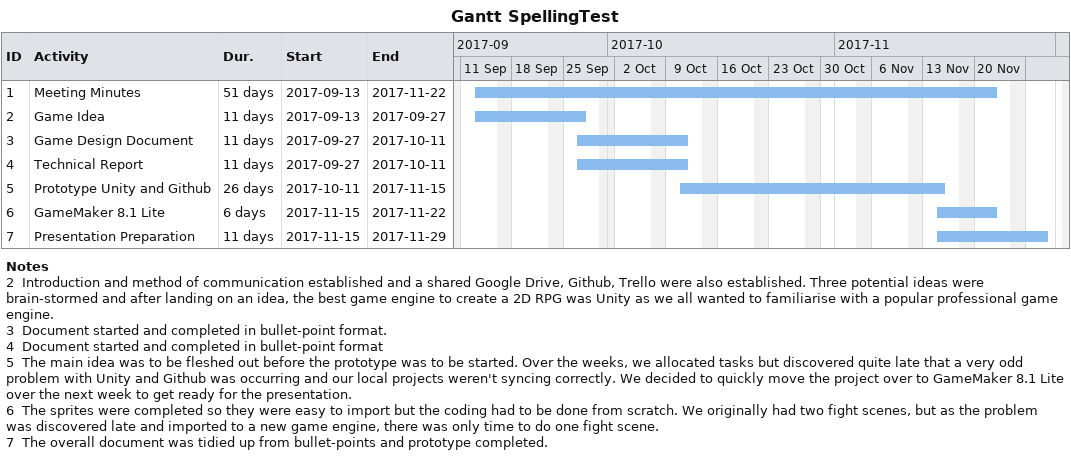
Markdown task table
Gantt SpellingTest

| ID | Task | Duration | Start | Finish |
|---|---|---|---|---|
| 1 | Meeting Minutes | 51d | 2017-09-13 | 2017-11-22 |
| 2 | Game Idea | 11d | 2017-09-13 | 2017-09-27 |
| 3 | Game Design Document | 11d | 2017-09-27 | 2017-10-11 |
| 4 | Technical Report | 11d | 2017-09-27 | 2017-10-11 |
| 5 | Prototype Unity and Github | 26d | 2017-10-11 | 2017-11-15 |
| 6 | GameMaker 8.1 Lite | 6d | 2017-11-15 | 2017-11-22 |
| 7 | Presentation Preparation | 11d | 2017-11-15 | 2017-11-29 |

Notes
- 2: Introduction and method of communication established and a shared Google Drive, Github, Trello were also established. Three potential ideas were brain-stormed and after landing on an idea, the best game engine to create a 2D RPG was Unity as we all wanted to familiarise with a popular professional game engine.
- 3: Document started and completed in bullet-point format.
- 4: Document started and completed in bullet-point format
- 5: The main idea was to be fleshed out before the prototype was to be started. Over the weeks, we allocated tasks but discovered quite late that a very odd problem with Unity and Github was occurring and our local projects weren't syncing correctly. We decided to quickly move the project over to GameMaker 8.1 Lite over the next week to get ready for the presentation.
- 6: The sprites were completed so they were easy to import but the coding had to be done from scratch. We originally had two fight scenes, but as the problem was discovered late and imported to a new game engine, there was only time to do one fight scene.
- 7: The overall document was tidied up from bullet-points and prototype completed.
